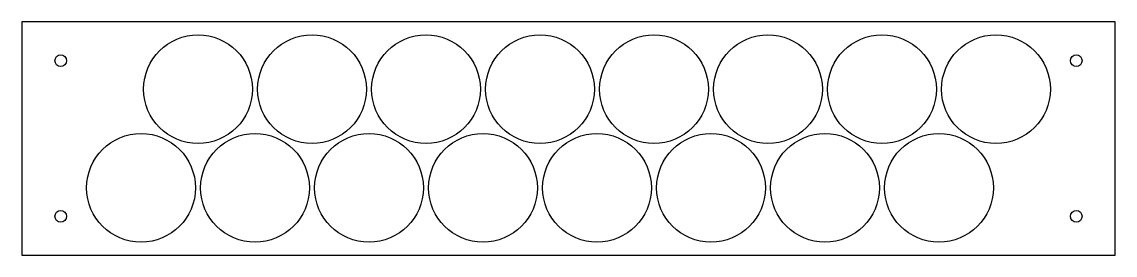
# Model space of a CAD drawing. Header units: millimetres. Extents: x -397 to 25, y -85 to 5.
import ezdxf

# ---------------------------------------------------------------- set-up
doc = ezdxf.new("R2010")
doc.units = ezdxf.units.MM
doc.layers.get('0').update_dxf_attribs({"linetype": 'CONTINUOUS'})

msp = doc.modelspace()

# ---------------------------------------------------------------- linework, layer by layer
msp.add_lwpolyline([(-397, 5), (-397, -85.11), (-219, -85.11), (-175, -85.11), (25, -85.11), (25, 5), (-153, 5), (-197, 5)], close=True)
for centre, radius in [((-329, -21), 21), ((-285, -21), 21), ((-241, -21), 21), ((-197, -21), 21), ((-153, -21), 21), ((-109, -21), 21), ((-65, -21), 21), ((-21, -21), 21), ((-382, -10), 2.25), ((10, -10), 2.25), ((-351, -59.11), 21), ((-307, -59.11), 21), ((-263, -59.11), 21), ((-219, -59.11), 21), ((-175, -59.11), 21), ((-131, -59.11), 21), ((-87, -59.11), 21), ((-43, -59.11), 21), ((-382, -70.11), 2.25), ((10, -70.11), 2.25)]:
    msp.add_circle(centre, radius)

doc.saveas('drawing.dxf')
